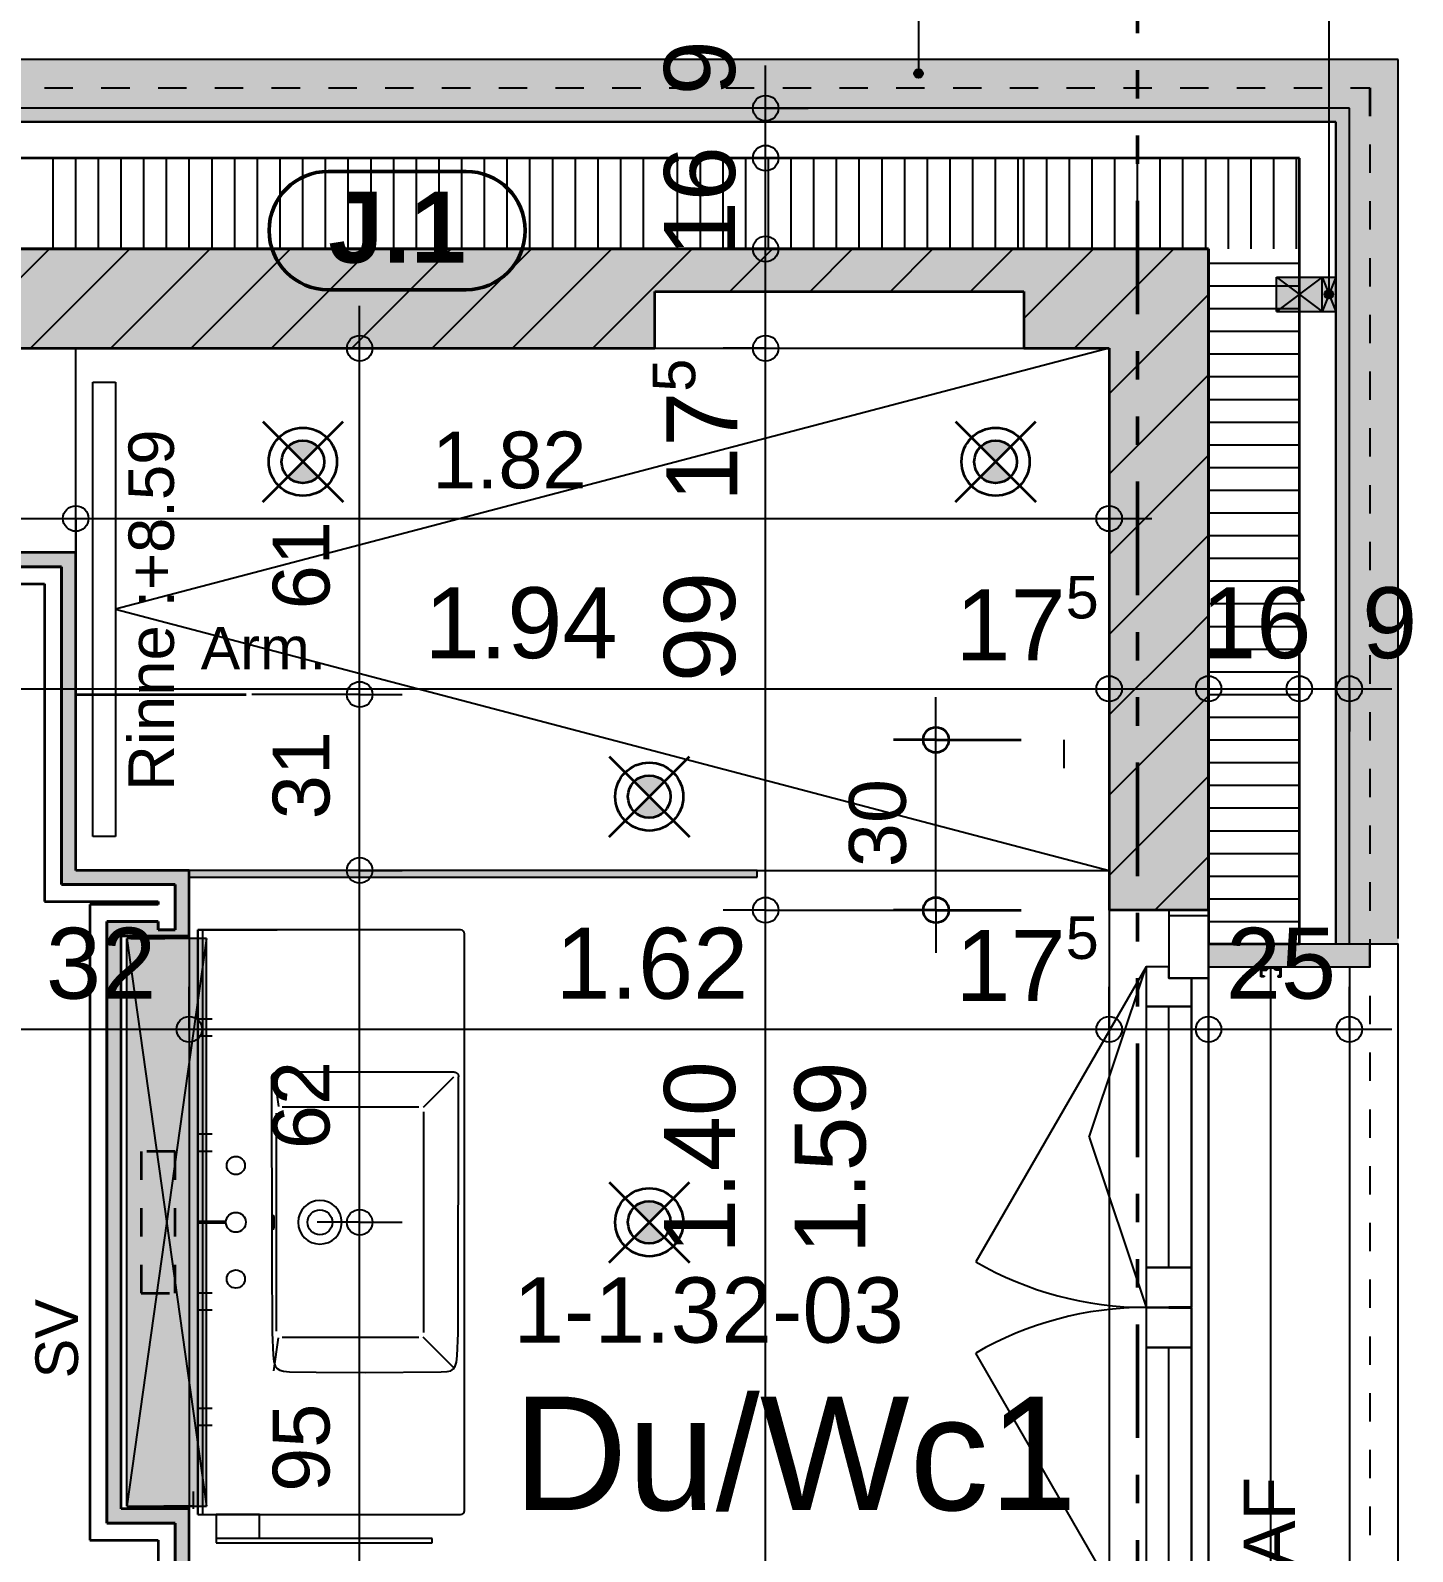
# Model space of a CAD drawing. Header units: centimetres. Extents: x 0.3 to 84.3, y 0.3 to 59.7.
# Drawn here: x 58.57 to 63.44, y 42.57 to 47.93 of the extents above; entities that cross this region are included whole.
import ezdxf

# ---------------------------------------------------------------- set-up
doc = ezdxf.new("R2010")
doc.units = ezdxf.units.CM
for name, pattern in [('AUSGEZOGEN', [0]), ('LINIE_17', [0.05, 0, -0.05]), ('LINIE_23', [0.79, 0.4, -0.13, 0, -0.13, 0, -0.13]), ('PHANTOM', [63.5, 31.75, -6.35, 6.35, -6.35, 6.35, -6.35]), ('PUNKT', [6.35, 0, -6.35]), ('RAND', [44.45, 12.7, -6.35, 12.7, -6.35, 0, -6.35]), ('VERDECKT', [9.525, 6.35, -3.175])]:
    doc.linetypes.add(name, pattern=pattern)
for name, color, linetype, lineweight in [('Allgemein', 7, 'AUSGEZOGEN', 35), ('Ausbau Handwerker', 7, 'AUSGEZOGEN', 35), ('Aussenwandverkleidung', 7, 'AUSGEZOGEN', 35), ('Bad', 7, 'AUSGEZOGEN', 25), ('Bauachsen fein', 7, 'PUNKT', 25), ('Bauachsen grob', 7, 'RAND', 25), ('Beton Ansicht', 7, 'AUSGEZOGEN', 25), ('Daemmung', 7, 'AUSGEZOGEN', 35), ('Fenster', 7, 'AUSGEZOGEN', 35), ('Fensterleibung Beton', 7, 'AUSGEZOGEN', 35), ('Fuellflaeche tragende Wände MW', 7, 'AUSGEZOGEN', 25), ('Gipserarbeiten', 7, 'AUSGEZOGEN', 35), ('Holz Fassadenverkleidung', 7, 'AUSGEZOGEN', 35), ('Holz Unterkonstruktion', 7, 'AUSGEZOGEN', 50), ('Konstruktion oben', 7, 'VERDECKT', 25), ('Leichtbauwaende', 7, 'AUSGEZOGEN', 35), ('Oeffnungsrichtung Fenster', 7, 'AUSGEZOGEN', 25), ('Raumbezeichnung', 7, 'AUSGEZOGEN', 35), ('Rolladen', 7, 'AUSGEZOGEN', 25), ('Spengler', 7, 'AUSGEZOGEN', 35), ('Text Werkplan Ausfuehrung', 7, 'AUSGEZOGEN', 50), ('Unterkonstruktion', 7, 'AUSGEZOGEN', 35), ('Vorhangbrett', 7, 'AUSGEZOGEN', 25), ('Wand Mauerwerk tragend', 7, 'AUSGEZOGEN', 35), ('Werkplan- Ausfuehrungsmasse', 7, 'AUSGEZOGEN', 25)]:
    doc.layers.add(name, color=color, linetype=linetype, lineweight=lineweight)
for name, color, linetype, lineweight, true_color in [('Elektro Apparate', 7, 'AUSGEZOGEN', 35, 0x656565), ('Fachplaner Sanitaer', 7, 'AUSGEZOGEN', 35, 0x656565), ('Sanitaer Apparate', 7, 'AUSGEZOGEN', 35, 0x656565), ('Sanitaer Text', 7, 'AUSGEZOGEN', 35, 0x656565), ('Sanitaer Vermassung', 7, 'AUSGEZOGEN', 35, 0x656565)]:
    doc.layers.add(name, color=color, linetype=linetype, lineweight=lineweight, true_color=true_color)
doc.styles.add('ARIAL', font='ARIAL.TTF')

msp = doc.modelspace()

# ---------------------------------------------------------------- hatches: boundary and pattern name
at = {"layer": 'Allgemein', "linetype": 'AUSGEZOGEN', "lineweight": 25}
for points in [[(58.49, 47.612), (60.87, 47.612), (60.87, 47.66), (58.49, 47.66)], [(60.87, 47.612), (62.07, 47.612), (62.07, 47.66), (60.87, 47.66)], [(62.07, 47.612), (63.216, 47.612), (63.216, 47.66), (62.07, 47.66)], [(63.04, 44.714), (62.72, 44.714), (62.72, 44.634), (63.04, 44.634), (63.12, 44.634), (63.168, 44.634), (63.216, 44.634), (63.288, 44.634), (63.288, 44.714), (63.216, 44.714), (63.168, 44.714), (63.12, 44.714)]]:
    msp.add_hatch(color=32, dxfattribs=at).paths.add_polyline_path(points)
h = msp.add_hatch(color=32, dxfattribs=at)
h.paths.add_polyline_path([(63.168, 27.434), (63.168, 15.666), (63.216, 15.666), (63.216, 27.434)])
h.paths.add_polyline_path([(63.168, 42.154), (63.168, 38.894), (63.216, 38.894), (63.216, 42.154)])
h.paths.add_polyline_path([(63.168, 36.334), (63.168, 29.994), (63.216, 29.994), (63.216, 36.334)])
h.paths.add_polyline_path([(63.168, 47.612), (63.168, 44.714), (63.216, 44.714), (63.216, 47.612)])
at = {"layer": 'Bad', "linetype": 'AUSGEZOGEN', "lineweight": 25, "true_color": 0xa8ffff}
msp.add_hatch(color=131, dxfattribs=at).paths.add_polyline_path([(61.13, 44.974), (59.13, 44.974), (59.13, 44.95), (61.13, 44.95)])
at = {"layer": 'Elektro Apparate', "linetype": 'AUSGEZOGEN', "lineweight": 35}
h = msp.add_hatch(color=40, dxfattribs=at)
h.paths.add_polyline_path([(59.583, 46.361), (59.53, 46.414), (59.477, 46.361), (59.4832, 46.3554), (59.5133, 46.3409), (59.5467, 46.3409), (59.5768, 46.3554)])
h.paths.add_polyline_path([(59.477, 46.467), (59.53, 46.414), (59.583, 46.467), (59.5768, 46.4726), (59.5467, 46.4871), (59.5133, 46.4871), (59.4832, 46.4726)])
h = msp.add_hatch(color=40, dxfattribs=at)
h.paths.add_polyline_path([(62.023, 46.361), (61.97, 46.414), (61.917, 46.361), (61.9232, 46.3554), (61.9533, 46.3409), (61.9867, 46.3409), (62.0168, 46.3554)])
h.paths.add_polyline_path([(61.917, 46.467), (61.97, 46.414), (62.023, 46.467), (62.0168, 46.4726), (61.9867, 46.4871), (61.9533, 46.4871), (61.9232, 46.4726)])
h = msp.add_hatch(color=40, dxfattribs=at)
h.paths.add_polyline_path([(60.803, 45.181), (60.75, 45.234), (60.697, 45.181), (60.7032, 45.1754), (60.7333, 45.1609), (60.7667, 45.1609), (60.7968, 45.1754)])
h.paths.add_polyline_path([(60.697, 45.287), (60.75, 45.234), (60.803, 45.287), (60.7968, 45.2926), (60.7667, 45.3071), (60.7333, 45.3071), (60.7032, 45.2926)])
h = msp.add_hatch(color=40, dxfattribs=at)
h.paths.add_polyline_path([(60.803, 43.681), (60.75, 43.734), (60.697, 43.681), (60.7032, 43.6754), (60.7333, 43.6609), (60.7667, 43.6609), (60.7968, 43.6754)])
h.paths.add_polyline_path([(60.697, 43.787), (60.75, 43.734), (60.803, 43.787), (60.7968, 43.7926), (60.7667, 43.8071), (60.7333, 43.8071), (60.7032, 43.7926)])
at = {"layer": 'Fuellflaeche tragende Wände MW', "linetype": 'AUSGEZOGEN', "lineweight": 25}
for points in [[(62.37, 47.164), (58.49, 47.164), (58.49, 46.814), (60.77, 46.814), (60.77, 47.014), (62.07, 47.014), (62.07, 46.814), (62.37, 46.814)], [(62.37, 44.834), (62.72, 44.834), (62.72, 47.164), (62.37, 47.164)]]:
    msp.add_hatch(color=254, dxfattribs=at).paths.add_polyline_path(points)
at = {"layer": 'Holz Unterkonstruktion', "linetype": 'AUSGEZOGEN', "lineweight": 25}
for points in [[(62.96, 47.064), (62.96, 46.944), (63.12, 46.944), (63.12, 47.064)], [(63.12, 47.064), (63.12, 46.944), (63.168, 46.944), (63.168, 47.064)]]:
    msp.add_hatch(color=32, dxfattribs=at).paths.add_polyline_path(points)
at = {"layer": 'Leichtbauwaende', "linetype": 'AUSGEZOGEN', "lineweight": 25, "true_color": 0xababab}
for points in [[(58.49, 46.044), (58.73, 46.044), (58.73, 46.094), (58.49, 46.094)], [(58.68, 46.044), (58.68, 44.924), (58.73, 44.924), (58.73, 46.044)], [(58.73, 44.924), (59.13, 44.924), (59.13, 44.974), (58.73, 44.974)], [(59.08, 44.924), (59.08, 44.794), (59.13, 44.794), (59.13, 44.924)], [(59.02, 44.794), (58.84, 44.794), (58.84, 44.744), (59.08, 44.744), (59.08, 44.764), (59.02, 44.764)], [(58.84, 44.744), (58.84, 42.724), (58.89, 42.724), (58.89, 44.744)], [(58.84, 42.674), (59.13, 42.674), (59.13, 42.724), (58.84, 42.724)]]:
    msp.add_hatch(color=253, dxfattribs=at).paths.add_polyline_path(points)
h = msp.add_hatch(color=253, dxfattribs=at)
h.paths.add_polyline_path([(59.08, 42.674), (59.08, 40.934), (59.13, 40.934), (59.13, 42.674)])
h.paths.add_polyline_path([(59.08, 44.794), (59.08, 44.744), (59.13, 44.744), (59.13, 44.794)])
at = {"layer": 'Sanitaer Apparate', "linetype": 'AUSGEZOGEN', "lineweight": 25, "true_color": 0xffffe0}
msp.add_hatch(color=7, dxfattribs=at).paths.add_polyline_path([(59.19, 44.734), (58.91, 44.734), (58.91, 42.734), (59.19, 42.734)])
at = {"layer": 'Spengler', "linetype": 'AUSGEZOGEN', "lineweight": 25, "true_color": 0xfafafa}
for points in [[(63.216, 47.66), (63.216, 47.832), (57.01, 47.832), (57.01, 47.66)], [(63.216, 44.714), (63.388, 44.714), (63.388, 47.832), (63.216, 47.832)]]:
    msp.add_hatch(color=7, dxfattribs=at).paths.add_polyline_path(points)
at = {"layer": 'Text Werkplan Ausfuehrung', "linetype": 'AUSGEZOGEN', "lineweight": 25}
for points in [[(61.7112, 47.7895), (61.6854, 47.7895), (61.6833, 47.782)], [(61.7112, 47.7895), (61.6833, 47.782), (61.7133, 47.782)], [(61.7133, 47.782), (61.6833, 47.782), (61.6854, 47.7745)], [(61.7058, 47.7949), (61.6908, 47.7949), (61.6854, 47.7895)], [(61.7058, 47.7949), (61.6854, 47.7895), (61.7112, 47.7895)], [(61.7133, 47.782), (61.6854, 47.7745), (61.7112, 47.7745)], [(61.7112, 47.7745), (61.6854, 47.7745), (61.6908, 47.7691)], [(61.6908, 47.7949), (61.7058, 47.7949), (61.6983, 47.797)], [(61.7112, 47.7745), (61.6908, 47.7691), (61.7058, 47.7691)], [(61.7058, 47.7691), (61.6908, 47.7691), (61.6983, 47.767)], [(63.1569, 47.0115), (63.1311, 47.0115), (63.129, 47.004)], [(63.1569, 47.0115), (63.129, 47.004), (63.159, 47.004)], [(63.1515, 47.0169), (63.1365, 47.0169), (63.1311, 47.0115)], [(63.1515, 47.0169), (63.1311, 47.0115), (63.1569, 47.0115)], [(63.1365, 47.0169), (63.1515, 47.0169), (63.144, 47.019)], [(63.159, 47.004), (63.129, 47.004), (63.1311, 46.9965)], [(63.159, 47.004), (63.1311, 46.9965), (63.1569, 46.9965)], [(63.1569, 46.9965), (63.1311, 46.9965), (63.1365, 46.9911)], [(63.1569, 46.9965), (63.1365, 46.9911), (63.1515, 46.9911)], [(63.1515, 46.9911), (63.1365, 46.9911), (63.144, 46.989)]]:
    msp.add_hatch(color=7, dxfattribs=at).paths.add_polyline_path(points)

# ---------------------------------------------------------------- linework, layer by layer
at = {"layer": 'Allgemein', "color": 7, "linetype": 'AUSGEZOGEN', "lineweight": 25}
for p, q in [((60.87, 47.66), (58.49, 47.66)), ((62.07, 47.66), (60.87, 47.66)), ((63.216, 47.66), (62.07, 47.66)), ((63.216, 47.612), (63.216, 47.66)), ((58.49, 47.612), (60.87, 47.612)), ((60.87, 47.612), (62.07, 47.612)), ((62.07, 47.612), (63.168, 47.612)), ((63.168, 47.612), (63.168, 47.564)), ((63.216, 44.714), (63.216, 47.612)), ((63.168, 47.564), (63.168, 44.714)), ((63.04, 44.714), (62.72, 44.714)), ((62.72, 44.714), (62.72, 44.634)), ((63.12, 44.714), (63.04, 44.714)), ((63.168, 44.714), (63.12, 44.714)), ((63.288, 44.714), (63.216, 44.714)), ((63.288, 44.634), (63.288, 44.714)), ((62.72, 44.634), (63.04, 44.634)), ((63.04, 44.634), (63.12, 44.634)), ((63.12, 44.634), (63.168, 44.634)), ((63.168, 44.634), (63.216, 44.634)), ((63.216, 44.634), (63.288, 44.634))]:
    msp.add_line(p, q, dxfattribs=at)
at = {"layer": 'Ausbau Handwerker', "color": 11, "linetype": 'LINIE_17', "lineweight": 25, "true_color": 0xff8c8c}
msp.add_line((59.144, 42.7849), (59.144, 42.724), dxfattribs=at)
at = {"layer": 'Aussenwandverkleidung', "color": 7, "linetype": 'VERDECKT', "lineweight": 25}
msp.add_line((63.216, 44.634), (63.216, 42.234), dxfattribs=at)
at = {"layer": 'Bad', "color": 7, "linetype": 'AUSGEZOGEN', "lineweight": 25}
for p, q in [((62.37, 46.814), (58.87, 45.894)), ((58.79, 46.694), (58.87, 46.694)), ((58.79, 45.094), (58.79, 46.694)), ((58.87, 46.694), (58.87, 45.094)), ((58.87, 45.894), (62.37, 44.974)), ((58.87, 45.094), (58.79, 45.094)), ((61.13, 44.974), (59.13, 44.974)), ((59.13, 44.974), (59.13, 44.95)), ((61.13, 44.95), (61.13, 44.974)), ((61.13, 44.974), (62.37, 44.974)), ((59.13, 44.95), (61.13, 44.95))]:
    msp.add_line(p, q, dxfattribs=at)
at = {"layer": 'Bauachsen fein', "color": 240, "linetype": 'PUNKT', "lineweight": 50}
msp.add_line((59.16, 43.734), (59.93, 43.734), dxfattribs=at)
at = {"layer": 'Bauachsen grob', "color": 32, "linetype": 'LINIE_23', "lineweight": 50, "true_color": 0xc36e14}
msp.add_line((62.47, 1.394), (62.47, 57.974), dxfattribs=at)
at = {"layer": 'Beton Ansicht', "color": 7, "linetype": 'AUSGEZOGEN', "lineweight": 25}
msp.add_line((60.77, 46.814), (62.07, 46.814), dxfattribs=at)
at = {"layer": 'Daemmung', "color": 7, "linetype": 'AUSGEZOGEN', "lineweight": 35}
for p, q in [((60.81, 47.484), (58.49, 47.484)), ((62.07, 47.484), (60.81, 47.484)), ((63.04, 47.484), (62.07, 47.484)), ((63.04, 47.164), (63.04, 47.484)), ((58.49, 47.164), (60.77, 47.164)), ((60.77, 47.164), (62.07, 47.164)), ((62.07, 47.164), (62.37, 47.164)), ((62.37, 47.164), (62.72, 47.164)), ((62.72, 47.164), (62.72, 44.834)), ((63.04, 44.714), (63.04, 47.164)), ((62.72, 44.834), (62.72, 44.714)), ((63.04, 44.714), (62.72, 44.714))]:
    msp.add_line(p, q, dxfattribs=at)
at = {"layer": 'Daemmung', "color": 7, "linetype": 'AUSGEZOGEN', "lineweight": 25}
for p, q in [((60.77, 47.164), (60.77, 47.164)), ((62.72, 47.114), (63.04, 47.114)), ((62.72, 47.034), (63.04, 47.034)), ((62.72, 46.954), (63.04, 46.954)), ((62.72, 46.954), (63.04, 46.954)), ((62.72, 46.874), (63.04, 46.874)), ((62.72, 46.794), (63.04, 46.794)), ((62.72, 46.714), (63.04, 46.714)), ((62.72, 46.634), (63.04, 46.634)), ((62.72, 46.634), (63.04, 46.634)), ((62.72, 46.554), (63.04, 46.554)), ((62.72, 46.474), (63.04, 46.474)), ((62.72, 46.394), (63.04, 46.394)), ((62.72, 46.314), (63.04, 46.314)), ((62.72, 46.314), (63.04, 46.314)), ((62.72, 46.234), (63.04, 46.234)), ((62.72, 46.154), (63.04, 46.154)), ((62.72, 46.074), (63.04, 46.074)), ((62.72, 45.994), (63.04, 45.994)), ((62.72, 45.994), (63.04, 45.994)), ((62.72, 45.914), (63.04, 45.914)), ((62.72, 45.834), (63.04, 45.834)), ((62.72, 45.754), (63.04, 45.754)), ((62.72, 45.674), (63.04, 45.674)), ((62.72, 45.674), (63.04, 45.674)), ((62.72, 45.594), (63.04, 45.594)), ((62.72, 45.514), (63.04, 45.514)), ((62.72, 45.434), (63.04, 45.434)), ((62.72, 45.354), (63.04, 45.354)), ((62.72, 45.354), (63.04, 45.354)), ((62.72, 45.274), (63.04, 45.274)), ((62.72, 45.194), (63.04, 45.194)), ((62.72, 45.114), (63.04, 45.114)), ((62.72, 45.034), (63.04, 45.034)), ((62.72, 45.034), (63.04, 45.034)), ((62.72, 44.954), (63.04, 44.954)), ((62.72, 44.874), (63.04, 44.874)), ((62.72, 44.794), (63.04, 44.794)), ((62.72, 44.714), (63.04, 44.714))]:
    msp.add_line(p, q, dxfattribs=at)
for points in [[(58.65, 47.164), (58.65, 47.484), (58.65, 47.484)], [(58.73, 47.164), (58.73, 47.484), (58.73, 47.484)], [(58.81, 47.164), (58.81, 47.484), (58.81, 47.484)], [(58.81, 47.164), (58.81, 47.484), (58.81, 47.484)], [(58.89, 47.164), (58.89, 47.484), (58.89, 47.484)], [(58.97, 47.164), (58.97, 47.484), (58.97, 47.484)], [(59.05, 47.164), (59.05, 47.484), (59.05, 47.484)], [(59.13, 47.164), (59.13, 47.484), (59.13, 47.484)], [(59.13, 47.164), (59.13, 47.484), (59.13, 47.484)], [(59.21, 47.164), (59.21, 47.484), (59.21, 47.484)], [(59.29, 47.164), (59.29, 47.484), (59.29, 47.484)], [(59.37, 47.164), (59.37, 47.484), (59.37, 47.484)], [(59.45, 47.164), (59.45, 47.484), (59.45, 47.484)], [(59.45, 47.164), (59.45, 47.484), (59.45, 47.484)], [(59.53, 47.164), (59.53, 47.484), (59.53, 47.484)], [(59.61, 47.164), (59.61, 47.484), (59.61, 47.484)], [(59.69, 47.164), (59.69, 47.484), (59.69, 47.484)], [(59.77, 47.164), (59.77, 47.484), (59.77, 47.484)], [(59.77, 47.164), (59.77, 47.484), (59.77, 47.484)], [(59.85, 47.164), (59.85, 47.484), (59.85, 47.484)], [(59.93, 47.164), (59.93, 47.484), (59.93, 47.484)], [(60.01, 47.164), (60.01, 47.484), (60.01, 47.484)], [(60.09, 47.164), (60.09, 47.484), (60.09, 47.484)], [(60.09, 47.164), (60.09, 47.484), (60.09, 47.484)], [(60.17, 47.164), (60.17, 47.484), (60.17, 47.484)], [(60.25, 47.164), (60.25, 47.484), (60.25, 47.484)], [(60.33, 47.164), (60.33, 47.484), (60.33, 47.484)], [(60.41, 47.164), (60.41, 47.484), (60.41, 47.484)], [(60.41, 47.164), (60.41, 47.484), (60.41, 47.484)], [(60.49, 47.164), (60.49, 47.484), (60.49, 47.484)], [(60.57, 47.164), (60.57, 47.484), (60.57, 47.484)], [(60.65, 47.164), (60.65, 47.484), (60.65, 47.484)], [(60.73, 47.164), (60.73, 47.484), (60.73, 47.484)], [(60.73, 47.164), (60.73, 47.484), (60.73, 47.484)], [(60.85, 47.164), (60.85, 47.484), (60.85, 47.484)], [(60.93, 47.164), (60.93, 47.484), (60.93, 47.484)], [(61.01, 47.164), (61.01, 47.484), (61.01, 47.484)], [(61.09, 47.164), (61.09, 47.484), (61.09, 47.484)], [(61.09, 47.164), (61.09, 47.484), (61.09, 47.484)], [(61.17, 47.164), (61.17, 47.484), (61.17, 47.484)], [(61.25, 47.164), (61.25, 47.484), (61.25, 47.484)], [(61.33, 47.164), (61.33, 47.484), (61.33, 47.484)], [(61.41, 47.164), (61.41, 47.484), (61.41, 47.484)], [(61.41, 47.164), (61.41, 47.484), (61.41, 47.484)], [(61.49, 47.164), (61.49, 47.484), (61.49, 47.484)], [(61.57, 47.164), (61.57, 47.484), (61.57, 47.484)], [(61.65, 47.164), (61.65, 47.484), (61.65, 47.484)], [(61.73, 47.164), (61.73, 47.484), (61.73, 47.484)], [(61.73, 47.164), (61.73, 47.484), (61.73, 47.484)], [(61.81, 47.164), (61.81, 47.484), (61.81, 47.484)], [(61.89, 47.164), (61.89, 47.484), (61.89, 47.484)], [(61.97, 47.164), (61.97, 47.484), (61.97, 47.484)], [(62.05, 47.164), (62.05, 47.484), (62.05, 47.484)], [(62.05, 47.164), (62.05, 47.484), (62.05, 47.484)], [(62.07, 47.164), (62.07, 47.164), (62.07, 47.484), (62.07, 47.484), (62.07, 47.484)], [(62.15, 47.164), (62.15, 47.484), (62.15, 47.484)], [(62.23, 47.164), (62.23, 47.484), (62.23, 47.484)], [(62.31, 47.164), (62.31, 47.484), (62.31, 47.484)], [(62.39, 47.164), (62.39, 47.484), (62.39, 47.484)], [(62.39, 47.164), (62.39, 47.484), (62.39, 47.484)], [(62.47, 47.164), (62.47, 47.484), (62.47, 47.484)], [(62.55, 47.164), (62.55, 47.484), (62.55, 47.484)], [(62.63, 47.164), (62.63, 47.484), (62.63, 47.484)], [(62.71, 47.164), (62.71, 47.484), (62.71, 47.484)], [(62.71, 47.164), (62.71, 47.484), (62.71, 47.484)], [(62.79, 47.164), (62.79, 47.484), (62.79, 47.484)], [(62.87, 47.164), (62.87, 47.484), (62.87, 47.484)], [(62.95, 47.164), (62.95, 47.484), (62.95, 47.484)], [(63.03, 47.164), (63.03, 47.484), (63.03, 47.484)], [(63.03, 47.164), (63.03, 47.484), (63.03, 47.484)]]:
    msp.add_lwpolyline(points, dxfattribs=at)
at = {"layer": 'Elektro Apparate', "color": 40, "linetype": 'AUSGEZOGEN', "lineweight": 35}
for p, q in [((59.3886, 46.5554), (59.6714, 46.2726)), ((59.3886, 46.2726), (59.6714, 46.5554)), ((61.8286, 46.5554), (62.1114, 46.2726)), ((61.8286, 46.2726), (62.1114, 46.5554)), ((60.6086, 45.3754), (60.8914, 45.0926)), ((60.6086, 45.0926), (60.8914, 45.3754)), ((60.6086, 43.8754), (60.8914, 43.5926)), ((60.6086, 43.5926), (60.8914, 43.8754))]:
    msp.add_line(p, q, dxfattribs=at)
for centre, radius in [((59.53, 46.414), 0.12), ((61.97, 46.414), 0.12), ((59.53, 46.414), 0.075), ((61.97, 46.414), 0.075), ((60.75, 45.234), 0.12), ((60.75, 45.234), 0.075), ((60.75, 43.734), 0.12), ((60.75, 43.734), 0.075)]:
    msp.add_circle(centre, radius, dxfattribs=at)
at = {"layer": 'Fachplaner Sanitaer', "color": 55, "linetype": 'LINIE_17', "lineweight": 35, "true_color": 0x91b44b}
for p, q in [((59.08, 43.984), (58.96, 43.984)), ((58.96, 43.984), (58.96, 43.484)), ((59.08, 43.484), (59.08, 43.984)), ((58.96, 43.484), (59.08, 43.484))]:
    msp.add_line(p, q, dxfattribs=at)
at = {"layer": 'Fenster', "color": 7, "linetype": 'AUSGEZOGEN', "lineweight": 25}
for p, q in [((62.58, 43.575), (62.58, 44.494)), ((62.58, 42.374), (62.58, 43.293))]:
    msp.add_line(p, q, dxfattribs=at)
for points in [[(62.72, 44.594), (62.72, 44.814), (62.58, 44.814), (62.58, 44.594), (62.72, 44.594)], [(62.72, 42.154), (63.388, 42.154), (63.388, 44.714), (62.72, 44.714), (62.72, 42.154)], [(62.66, 44.494), (62.66, 44.594), (62.58, 44.594), (62.58, 44.634), (62.5, 44.634), (62.5, 44.494), (62.66, 44.494)], [(62.66, 44.594), (62.66, 43.435), (62.58, 43.435), (62.58, 43.433), (62.66, 43.433), (62.66, 42.274), (62.72, 42.274), (62.72, 44.594), (62.66, 44.594)], [(62.66, 43.575), (62.66, 44.494), (62.5, 44.494), (62.5, 43.575), (62.66, 43.575)], [(62.58, 43.435), (62.66, 43.435), (62.66, 43.575), (62.5, 43.575), (62.5, 43.435), (62.58, 43.435)], [(62.66, 43.293), (62.66, 43.433), (62.58, 43.433), (62.5, 43.433), (62.5, 43.293), (62.66, 43.293)], [(62.66, 42.374), (62.66, 43.293), (62.5, 43.293), (62.5, 42.374), (62.66, 42.374)]]:
    msp.add_lwpolyline(points, dxfattribs=at)
at = {"layer": 'Fensterleibung Beton', "color": 7, "linetype": 'AUSGEZOGEN', "lineweight": 25}
msp.add_line((62.37, 44.834), (62.37, 42.034), dxfattribs=at)
at = {"layer": 'Gipserarbeiten', "color": 7, "linetype": 'AUSGEZOGEN', "lineweight": 25}
for p, q in [((58.924, 44.734), (59.044, 44.734)), ((59.14, 42.734), (59.04, 42.734))]:
    msp.add_line(p, q, dxfattribs=at)
at = {"layer": 'Holz Fassadenverkleidung', "color": 7, "linetype": 'LINIE_17', "lineweight": 25}
for p, q in [((31.22, 47.732), (63.288, 47.732)), ((63.288, 47.732), (63.288, 10.796))]:
    msp.add_line(p, q, dxfattribs=at)
at = {"layer": 'Holz Unterkonstruktion', "color": 7, "linetype": 'AUSGEZOGEN', "lineweight": 25}
for p, q in [((62.96, 46.944), (62.96, 47.064)), ((62.96, 47.064), (63.12, 47.064)), ((63.12, 47.064), (62.96, 46.944)), ((62.96, 47.064), (63.12, 46.944)), ((63.12, 46.944), (63.12, 47.064)), ((63.12, 46.944), (63.12, 47.064)), ((63.12, 47.064), (63.168, 47.064)), ((63.168, 47.064), (63.12, 46.944)), ((63.12, 47.064), (63.168, 46.944)), ((63.168, 46.944), (63.168, 47.064)), ((62.96, 46.944), (63.12, 46.944)), ((63.12, 46.944), (63.168, 46.944))]:
    msp.add_line(p, q, dxfattribs=at)
at = {"layer": 'Konstruktion oben', "color": 7, "linetype": 'PUNKT', "lineweight": 35}
for p, q in [((31.22, 47.732), (63.288, 47.732)), ((63.288, 47.732), (63.288, 10.796))]:
    msp.add_line(p, q, dxfattribs=at)
at = {"layer": 'Leichtbauwaende', "color": 7, "linetype": 'AUSGEZOGEN', "lineweight": 25}
msp.add_line((58.73, 46.094), (58.73, 46.814), dxfattribs=at)
at = {"layer": 'Leichtbauwaende', "color": 7, "linetype": 'AUSGEZOGEN', "lineweight": 35}
for p, q in [((58.73, 46.094), (58.49, 46.094)), ((58.73, 46.044), (58.73, 46.094)), ((58.49, 46.044), (58.68, 46.044)), ((58.68, 46.044), (58.49, 46.044)), ((58.68, 45.984), (58.68, 46.044)), ((58.68, 46.044), (58.68, 45.984)), ((58.73, 44.974), (58.73, 46.044)), ((58.49, 45.984), (58.62, 45.984)), ((58.62, 45.984), (58.62, 44.864)), ((58.68, 45.984), (58.68, 44.924)), ((58.68, 44.924), (58.68, 45.984)), ((59.13, 44.974), (58.73, 44.974)), ((59.13, 44.924), (59.13, 44.974)), ((58.68, 44.924), (58.73, 44.924)), ((58.73, 44.924), (58.68, 44.924)), ((59.08, 44.924), (58.73, 44.924)), ((58.73, 44.924), (59.08, 44.924)), ((59.08, 44.924), (59.08, 44.864)), ((59.08, 44.864), (59.08, 44.924)), ((59.13, 44.794), (59.13, 44.924)), ((58.62, 44.864), (58.68, 44.864)), ((58.68, 44.864), (59.02, 44.864)), ((59.02, 44.854), (58.78, 44.854)), ((58.78, 44.854), (58.78, 44.794)), ((59.02, 44.864), (59.02, 44.854)), ((59.08, 44.864), (59.08, 44.854)), ((59.08, 44.854), (59.08, 44.864)), ((59.08, 44.794), (59.08, 44.854)), ((59.08, 44.854), (59.08, 44.794)), ((58.78, 44.794), (58.78, 42.614)), ((59.02, 44.794), (58.84, 44.794)), ((58.84, 44.794), (58.84, 44.744)), ((58.84, 44.794), (59.02, 44.794)), ((58.84, 44.744), (58.84, 44.794)), ((59.02, 44.764), (59.02, 44.794)), ((59.02, 44.794), (59.02, 44.764)), ((59.08, 44.764), (59.02, 44.764)), ((59.02, 44.764), (59.08, 44.764)), ((59.08, 44.794), (59.08, 44.764)), ((59.08, 44.764), (59.08, 44.794)), ((59.13, 44.744), (59.13, 44.794)), ((58.84, 44.744), (58.84, 42.724)), ((58.84, 42.724), (58.84, 44.744)), ((58.89, 44.744), (59.08, 44.744)), ((58.89, 42.724), (58.89, 44.744)), ((59.08, 44.744), (59.13, 44.744)), ((58.84, 42.674), (58.84, 42.724)), ((58.84, 42.724), (58.84, 42.674)), ((59.13, 42.724), (58.89, 42.724)), ((59.13, 42.674), (59.13, 42.724)), ((59.08, 42.674), (58.84, 42.674)), ((58.84, 42.674), (59.08, 42.674)), ((59.08, 42.674), (59.08, 42.614)), ((59.08, 42.614), (59.08, 42.674)), ((59.13, 40.934), (59.13, 42.674)), ((58.78, 42.614), (58.84, 42.614)), ((58.84, 42.614), (59.02, 42.614)), ((59.02, 42.614), (59.02, 40.934)), ((59.08, 42.614), (59.08, 40.934)), ((59.08, 40.934), (59.08, 42.614))]:
    msp.add_line(p, q, dxfattribs=at)
at = {"layer": 'Leichtbauwaende', "color": 7, "linetype": 'VERDECKT', "lineweight": 25}
msp.add_line((59.13, 44.744), (59.13, 42.724), dxfattribs=at)
at = {"layer": 'Oeffnungsrichtung Fenster', "color": 7, "linetype": 'AUSGEZOGEN', "lineweight": 25}
for p, q in [((62.5, 44.634), (61.9, 43.5948)), ((62.3, 44.0345), (62.5, 44.634)), ((62.3, 44.0345), (62.5, 43.435)), ((62.5, 42.234), (61.9, 43.2732))]:
    msp.add_line(p, q, dxfattribs=at)
for centre, start, end in [((62.5, 44.634), 240, 270), ((62.5, 42.234), 90, 120)]:
    msp.add_arc(centre, 1.2, start, end, dxfattribs=at)
at = {"layer": 'Rolladen', "color": 7, "linetype": 'AUSGEZOGEN', "lineweight": 25}
for p, q in [((62.904, 44.633), (62.908, 44.633)), ((62.904, 44.599), (62.904, 44.633)), ((62.916, 44.599), (62.904, 44.599)), ((62.908, 44.627), (62.908, 44.633)), ((62.908, 44.627), (62.922, 44.627)), ((62.908, 44.603), (62.908, 44.623)), ((62.908, 44.623), (62.9237, 44.623)), ((62.908, 44.603), (62.916, 44.603)), ((62.916, 44.603), (62.916, 44.599)), ((62.922, 44.627), (62.929, 44.634)), ((62.9237, 44.623), (62.9307, 44.63)), ((62.929, 44.634), (62.951, 44.634)), ((62.9493, 44.63), (62.9307, 44.63)), ((62.934, 44.634), (62.935, 44.634)), ((62.935, 44.634), (62.945, 44.634)), ((62.9563, 44.623), (62.9493, 44.63)), ((62.958, 44.627), (62.951, 44.634)), ((62.972, 44.623), (62.9563, 44.623)), ((62.972, 44.627), (62.958, 44.627)), ((62.964, 44.603), (62.964, 44.599)), ((62.972, 44.603), (62.964, 44.603)), ((62.964, 44.599), (62.976, 44.599)), ((62.972, 44.633), (62.976, 44.633)), ((62.972, 44.627), (62.972, 44.633)), ((62.972, 44.603), (62.972, 44.623)), ((62.976, 44.599), (62.976, 44.633))]:
    msp.add_line(p, q, dxfattribs=at)
at = {"layer": 'Rolladen', "color": 7, "linetype": 'PHANTOM', "lineweight": 25}
msp.add_line((62.94, 42.234), (62.94, 44.634), dxfattribs=at)
at = {"layer": 'Sanitaer Apparate', "color": 240, "linetype": 'VERDECKT', "lineweight": 35}
msp.add_line((58.73, 45.594), (59.33, 45.594), dxfattribs=at)
at = {"layer": 'Sanitaer Apparate', "color": 7, "linetype": 'PHANTOM', "lineweight": 25}
for p, q in [((59.44, 44.764), (59.16, 44.764)), ((59.16, 44.764), (59.44, 44.764)), ((59.16, 44.764), (59.16, 42.704)), ((59.16, 42.704), (59.16, 44.764)), ((59.16, 42.704), (59.44, 42.704)), ((59.16, 42.704), (59.44, 42.704))]:
    msp.add_line(p, q, dxfattribs=at)
at = {"layer": 'Sanitaer Apparate', "color": 7, "linetype": 'AUSGEZOGEN', "lineweight": 25}
for p, q in [((60.0852, 44.764), (59.166, 44.764)), ((59.176, 44.764), (59.176, 42.704)), ((59.28, 44.764), (59.44, 44.764)), ((59.19, 44.734), (58.91, 44.734)), ((58.91, 44.734), (59.19, 42.734)), ((59.19, 44.734), (58.91, 42.734)), ((58.91, 42.734), (58.91, 44.734)), ((59.16, 44.758), (59.16, 42.71)), ((59.19, 42.734), (59.19, 44.734)), ((60.0992, 42.718), (60.0992, 44.75)), ((59.21, 44.4497), (59.16, 44.4497)), ((59.21, 44.3897), (59.16, 44.3897)), ((59.4277, 44.2579), (59.4442, 44.1424)), ((59.4391, 44.2637), (60.0613, 44.2637)), ((59.9546, 44.1397), (60.062, 44.247)), ((59.21, 44.044), (59.16, 44.044)), ((59.21, 43.984), (59.16, 43.984)), ((59.21, 43.484), (59.16, 43.484)), ((59.21, 43.424), (59.16, 43.424)), ((59.4277, 43.2101), (59.4443, 43.3263)), ((60.062, 43.221), (59.9543, 43.3287)), ((59.21, 43.0783), (59.16, 43.0783)), ((59.21, 43.0183), (59.16, 43.0183)), ((58.91, 42.734), (59.19, 42.734)), ((59.166, 42.704), (60.0852, 42.704)), ((59.225, 42.704), (59.225, 42.604)), ((59.377, 42.704), (59.225, 42.704)), ((59.28, 42.704), (59.44, 42.704)), ((59.377, 42.62), (59.377, 42.704)), ((59.985, 42.62), (59.225, 42.62)), ((59.985, 42.604), (59.985, 42.62)), ((59.225, 42.604), (59.985, 42.604))]:
    msp.add_line(p, q, dxfattribs=at)
for points in [[(59.42, 44.2413), (59.42, 44.2424), (59.4201, 44.2435), (59.4202, 44.2446), (59.4203, 44.2457), (59.4205, 44.2469), (59.4208, 44.248), (59.4211, 44.2491), (59.4215, 44.2502), (59.4219, 44.2513), (59.4224, 44.2524), (59.4229, 44.2534), (59.4235, 44.2544), (59.4241, 44.2554), (59.4248, 44.2563), (59.4255, 44.2572), (59.4263, 44.258), (59.4271, 44.2588), (59.4279, 44.2596), (59.4288, 44.2602), (59.4297, 44.2609), (59.4306, 44.2614), (59.4315, 44.2619), (59.4325, 44.2623), (59.4334, 44.2627), (59.4344, 44.263), (59.4353, 44.2633), (59.4363, 44.2635), (59.4373, 44.2636), (59.4382, 44.2637), (59.4391, 44.2637)], [(59.42, 44.2413), (59.4203, 43.6114), (59.422, 43.3457), (59.425, 43.2658), (59.4279, 43.2439), (59.4325, 43.2287), (59.439, 43.2187), (59.4484, 43.2124), (59.4616, 43.209), (59.4832, 43.2074), (59.5764, 43.2055), (59.7502, 43.205), (60.0168, 43.2067), (60.0384, 43.208), (60.0513, 43.2111), (60.0604, 43.2171), (60.0668, 43.2268), (60.0711, 43.2416), (60.074, 43.2633), (60.0766, 43.3433), (60.0783, 44.2466)], [(60.0613, 44.2637), (60.0622, 44.2637), (60.0631, 44.2636), (60.064, 44.2635), (60.0649, 44.2634), (60.0658, 44.2632), (60.0666, 44.263), (60.0675, 44.2627), (60.0684, 44.2624), (60.0692, 44.262), (60.07, 44.2616), (60.0708, 44.2612), (60.0715, 44.2607), (60.0722, 44.2601), (60.0729, 44.2596), (60.0736, 44.259), (60.0742, 44.2583), (60.0748, 44.2576), (60.0753, 44.2569), (60.0758, 44.2562), (60.0762, 44.2554), (60.0766, 44.2546), (60.077, 44.2537), (60.0773, 44.2529), (60.0776, 44.252), (60.0778, 44.2512), (60.078, 44.2503), (60.0781, 44.2494), (60.0782, 44.2485), (60.0783, 44.2476), (60.0783, 44.2466)], [(59.4376, 43.3506), (59.4376, 43.734), (59.4376, 44.1181)], [(59.4567, 44.1405), (59.5346, 44.1405), (59.6125, 44.1405), (59.6904, 44.1405), (59.7683, 44.1405), (59.8462, 44.1405), (59.938, 44.1405)], [(59.9551, 44.1234), (59.9551, 44.014), (59.9551, 43.9045), (59.9551, 43.734), (59.9551, 43.6144), (59.9551, 43.4948), (59.9551, 43.3453)], [(59.4261, 43.71), (59.4259, 43.7101), (59.4258, 43.7102), (59.4256, 43.7106), (59.4255, 43.7111), (59.4253, 43.7118), (59.4251, 43.7128), (59.4249, 43.7141), (59.4247, 43.7156), (59.4246, 43.7174), (59.4244, 43.7196), (59.4243, 43.722), (59.4242, 43.7248), (59.4241, 43.7277), (59.424, 43.7308), (59.424, 43.734), (59.424, 43.7372), (59.4241, 43.7403), (59.4242, 43.7432), (59.4243, 43.7459), (59.4244, 43.7484), (59.4246, 43.7506), (59.4247, 43.7524), (59.4249, 43.7539), (59.4251, 43.7552), (59.4253, 43.7562), (59.4255, 43.7569), (59.4256, 43.7574), (59.4258, 43.7578), (59.4259, 43.7579), (59.4261, 43.758), (59.4262, 43.7579), (59.4264, 43.7578), (59.4266, 43.7574), (59.4267, 43.7569), (59.4269, 43.7562), (59.4271, 43.7552), (59.4273, 43.7539), (59.4274, 43.7524), (59.4276, 43.7506), (59.4278, 43.7484), (59.4279, 43.7459), (59.428, 43.7432), (59.4281, 43.7403), (59.4282, 43.7372), (59.4282, 43.734), (59.4282, 43.7308), (59.4281, 43.7277), (59.428, 43.7248), (59.4279, 43.722), (59.4278, 43.7196), (59.4276, 43.7174), (59.4274, 43.7156), (59.4273, 43.7141), (59.4271, 43.7128), (59.4269, 43.7118), (59.4267, 43.7111), (59.4266, 43.7106), (59.4264, 43.7102), (59.4262, 43.7101), (59.4261, 43.71)], [(59.938, 43.3282), (59.8323, 43.3282), (59.7265, 43.3282), (59.5303, 43.3282), (59.4567, 43.3282)]]:
    msp.add_lwpolyline(points, dxfattribs=at)
for centre, radius in [((59.294, 43.934), 0.032), ((59.294, 43.734), 0.035), ((59.59, 43.734), 0.0438), ((59.294, 43.534), 0.032)]:
    msp.add_circle(centre, radius, dxfattribs=at)
for centre, radius, start, end in [((59.166, 44.758), 0.006, 90.0004, 180.2839), ((60.0852, 44.75), 0.014, 0, 90), ((59.59, 43.734), 0.0769, 90.0007, 179.9993), ((59.59, 43.734), 0.0769, 0.0007, 89.9993), ((59.59, 43.734), 0.0769, 180.0007, 269.9993), ((59.59, 43.734), 0.0769, 270.0007, 359.9993), ((59.166, 42.71), 0.006, 179.7159, 270), ((60.0852, 42.718), 0.014, 270, 360)]:
    msp.add_arc(centre, radius, start, end, dxfattribs=at)
at = {"layer": 'Sanitaer Vermassung', "color": 240, "linetype": 'AUSGEZOGEN', "lineweight": 25}
for p, q in [((59.73, 46.814), (59.73, 46.964)), ((59.73, 46.814), (59.58, 46.814)), ((59.73, 46.814), (59.88, 46.814)), ((59.73, 46.814), (59.73, 46.814)), ((59.73, 45.594), (59.73, 46.814)), ((58.73, 46.214), (58.73, 46.364)), ((62.37, 46.214), (62.37, 46.364)), ((58.49, 46.214), (58.73, 46.214)), ((58.73, 46.214), (58.73, 46.064)), ((58.73, 46.214), (58.73, 46.214)), ((58.73, 46.214), (62.37, 46.214)), ((62.37, 46.214), (62.37, 46.064)), ((62.37, 46.214), (62.37, 46.214)), ((62.37, 46.214), (62.52, 46.214)), ((59.73, 45.594), (59.58, 45.594)), ((59.73, 45.594), (59.88, 45.594)), ((59.73, 44.974), (59.73, 45.594)), ((59.73, 44.974), (59.58, 44.974)), ((59.73, 44.974), (59.88, 44.974)), ((59.73, 43.734), (59.73, 44.974)), ((59.73, 43.734), (59.58, 43.734)), ((59.73, 43.734), (59.88, 43.734)), ((59.73, 43.734), (59.73, 43.734)), ((59.73, 41.834), (59.73, 43.734))]:
    msp.add_line(p, q, dxfattribs=at)
for points in [[(59.73, 45.594), (59.6602, 45.594), (59.6602, 45.594), (59.35, 45.594)], [(59.73, 44.974), (59.6607, 44.974), (59.6607, 44.974), (59.6601, 44.974), (59.6601, 44.974), (59.29, 44.974)]]:
    msp.add_lwpolyline(points, dxfattribs=at)
for centre in [(59.73, 46.814), (58.73, 46.214), (62.37, 46.214), (59.73, 45.594), (59.73, 44.974), (59.73, 43.734)]:
    msp.add_circle(centre, 0.045, dxfattribs=at)
at = {"layer": 'Spengler', "color": 7, "linetype": 'AUSGEZOGEN', "lineweight": 25}
for p, q in [((63.388, 47.832), (57.03, 47.832)), ((63.388, 44.734), (63.388, 47.832))]:
    msp.add_line(p, q, dxfattribs=at)
at = {"layer": 'Text Werkplan Ausfuehrung', "color": 7, "linetype": 'AUSGEZOGEN', "lineweight": 25}
for p, q in [((63.144, 49.4647), (63.144, 47.004)), ((61.6983, 48.7767), (61.6983, 47.782)), ((61.6833, 47.782), (61.6833, 47.782)), ((61.6983, 47.797), (61.6983, 47.797)), ((61.6983, 47.767), (61.6983, 47.767)), ((61.7133, 47.782), (61.7133, 47.782)), ((63.144, 47.019), (63.144, 47.019)), ((63.129, 47.004), (63.129, 47.004)), ((63.144, 46.989), (63.144, 46.989)), ((63.159, 47.004), (63.159, 47.004))]:
    msp.add_line(p, q, dxfattribs=at)
at = {"layer": 'Text Werkplan Ausfuehrung', "color": 92, "linetype": 'AUSGEZOGEN', "lineweight": 50, "true_color": 0x00b300}
for p, q in [((60.1048, 47.437), (59.6192, 47.437)), ((60.1048, 47.0203), (59.6192, 47.0203))]:
    msp.add_line(p, q, dxfattribs=at)
at = {"layer": 'Text Werkplan Ausfuehrung', "color": 7, "linetype": 'AUSGEZOGEN', "lineweight": 25}
for centre in [(61.6983, 47.782), (63.144, 47.004)]:
    msp.add_circle(centre, 0.015, dxfattribs=at)
at = {"layer": 'Text Werkplan Ausfuehrung', "color": 92, "linetype": 'AUSGEZOGEN', "lineweight": 50, "true_color": 0x00b300}
for centre, start, end in [((59.6192, 47.2287), 90, 270), ((60.1048, 47.2287), 270, 90)]:
    msp.add_arc(centre, 0.2083, start, end, dxfattribs=at)
at = {"layer": 'Unterkonstruktion', "color": 7, "linetype": 'AUSGEZOGEN', "lineweight": 25}
for p, q in [((60.87, 47.612), (58.49, 47.612)), ((62.07, 47.612), (60.87, 47.612)), ((63.168, 47.612), (62.07, 47.612)), ((63.168, 47.564), (63.168, 47.612)), ((63.168, 44.714), (63.168, 47.564)), ((58.49, 47.484), (60.81, 47.484)), ((60.81, 47.484), (62.07, 47.484)), ((62.07, 47.484), (63.04, 47.484)), ((63.04, 47.484), (63.04, 47.164)), ((63.04, 47.164), (63.04, 44.714)), ((63.12, 44.714), (63.04, 44.714)), ((63.168, 44.714), (63.12, 44.714))]:
    msp.add_line(p, q, dxfattribs=at)
at = {"layer": 'Vorhangbrett', "color": 191, "linetype": 'AUSGEZOGEN', "lineweight": 25, "true_color": 0xbe96ea}
for p, q in [((61.76, 45.434), (61.76, 45.584)), ((61.76, 44.834), (61.76, 45.434)), ((61.76, 44.834), (61.76, 44.684))]:
    msp.add_line(p, q, dxfattribs=at)
at = {"layer": 'Vorhangbrett', "color": 191, "linetype": 'AUSGEZOGEN', "lineweight": 35, "true_color": 0xbe96ea}
for p, q in [((61.76, 45.434), (61.61, 45.434)), ((61.76, 45.434), (61.91, 45.434)), ((61.76, 45.434), (62.06, 45.434)), ((61.76, 44.834), (61.61, 44.834)), ((61.76, 44.834), (61.91, 44.834)), ((61.76, 44.834), (62.06, 44.834))]:
    msp.add_line(p, q, dxfattribs=at)
at = {"layer": 'Vorhangbrett', "color": 191, "linetype": 'PUNKT', "lineweight": 25, "true_color": 0xbe96ea}
msp.add_line((62.21, 45.434), (62.21, 40.934), dxfattribs=at)
at = {"layer": 'Vorhangbrett', "color": 191, "linetype": 'AUSGEZOGEN', "lineweight": 35, "true_color": 0xbe96ea}
for centre in [(61.76, 45.434), (61.76, 44.834)]:
    msp.add_circle(centre, 0.045, dxfattribs=at)
at = {"layer": 'Wand Mauerwerk tragend', "color": 7, "linetype": 'AUSGEZOGEN', "lineweight": 35}
for p, q in [((60.77, 47.164), (58.49, 47.164)), ((62.07, 47.164), (60.77, 47.164)), ((62.37, 47.164), (62.07, 47.164)), ((62.72, 47.164), (62.37, 47.164)), ((62.72, 44.834), (62.72, 47.164)), ((60.77, 46.814), (60.77, 47.014)), ((60.77, 47.014), (62.07, 47.014)), ((62.07, 47.014), (62.07, 46.814)), ((58.49, 46.814), (58.73, 46.814)), ((58.73, 46.814), (60.77, 46.814)), ((62.07, 46.814), (62.37, 46.814)), ((62.37, 46.814), (62.37, 44.834)), ((62.58, 44.834), (62.37, 44.834)), ((62.72, 44.834), (62.58, 44.834))]:
    msp.add_line(p, q, dxfattribs=at)
at = {"layer": 'Wand Mauerwerk tragend', "color": 7, "linetype": 'AUSGEZOGEN', "lineweight": 25}
for p, q in [((58.49, 47.016), (58.638, 47.164)), ((58.5709, 46.814), (58.9209, 47.164)), ((58.8537, 46.814), (59.2037, 47.164)), ((59.1365, 46.814), (59.4865, 47.164)), ((59.4194, 46.814), (59.7694, 47.164)), ((59.7022, 46.814), (60.0522, 47.164)), ((59.9851, 46.814), (60.3351, 47.164)), ((60.2679, 46.814), (60.6179, 47.164)), ((60.77, 47.0332), (60.9008, 47.164)), ((61.0336, 47.014), (61.1836, 47.164)), ((61.3164, 47.014), (61.4664, 47.164)), ((61.5993, 47.014), (61.7493, 47.164)), ((61.8821, 47.014), (62.0321, 47.164)), ((62.07, 46.919), (62.315, 47.164)), ((62.37, 46.9362), (62.5978, 47.164)), ((60.5508, 46.814), (60.77, 47.0332)), ((62.2478, 46.814), (62.37, 46.9362))]:
    msp.add_line(p, q, dxfattribs=at)
at = {"layer": 'Wand Mauerwerk tragend', "color": 180, "linetype": 'PUNKT', "lineweight": 25}
for p, q in [((62.72, 44.834), (62.58, 44.834)), ((62.58, 44.834), (62.58, 42.034)), ((62.72, 44.714), (62.72, 44.834)), ((62.72, 44.634), (62.72, 44.714)), ((62.72, 42.234), (62.72, 44.634))]:
    msp.add_line(p, q, dxfattribs=at)
at = {"layer": 'Wand Mauerwerk tragend', "color": 7, "linetype": 'AUSGEZOGEN', "lineweight": 25}
for points in [[(62.37, 46.6533), (62.7082, 46.9916), (62.7082, 46.9916), (62.72, 47.0033)], [(62.37, 46.3705), (62.6875, 46.688), (62.6875, 46.688), (62.72, 46.7205)], [(62.37, 46.0877), (62.6668, 46.3845), (62.6668, 46.3845), (62.72, 46.4377)], [(62.37, 45.8048), (62.6461, 46.0809), (62.6461, 46.0809), (62.72, 46.1548)], [(62.37, 45.522), (62.6254, 45.7774), (62.6254, 45.7774), (62.72, 45.872)], [(62.37, 45.2391), (62.6047, 45.4738), (62.6047, 45.4738), (62.72, 45.5891)], [(62.37, 44.9563), (62.584, 45.1703), (62.584, 45.1703), (62.72, 45.3063)], [(62.5306, 44.834), (62.5633, 44.8667), (62.5633, 44.8667), (62.72, 45.0234)]]:
    msp.add_lwpolyline(points, dxfattribs=at)
at = {"layer": 'Werkplan- Ausfuehrungsmasse', "color": 7, "linetype": 'AUSGEZOGEN', "lineweight": 25}
for p, q in [((61.16, 47.66), (61.16, 47.81)), ((61.16, 47.66), (61.01, 47.66)), ((61.16, 47.66), (61.31, 47.66)), ((61.16, 47.66), (61.16, 47.66)), ((61.16, 47.484), (61.16, 47.66)), ((61.16, 47.484), (61.01, 47.484)), ((61.16, 47.484), (61.31, 47.484)), ((61.16, 47.484), (61.16, 47.484)), ((61.16, 47.164), (61.16, 47.484)), ((61.16, 47.164), (61.01, 47.164)), ((61.16, 47.164), (61.31, 47.164)), ((61.16, 47.164), (61.16, 47.164)), ((61.16, 46.814), (61.16, 47.164)), ((61.16, 46.814), (61.01, 46.814)), ((61.16, 46.814), (61.31, 46.814)), ((61.16, 46.814), (61.16, 46.814)), ((61.16, 44.834), (61.16, 46.814)), ((62.37, 45.614), (62.37, 45.764)), ((62.72, 45.614), (62.72, 45.764)), ((63.04, 45.614), (63.04, 45.764)), ((63.216, 45.614), (63.216, 45.764)), ((58.49, 45.614), (62.37, 45.614)), ((62.37, 45.614), (62.37, 45.464)), ((62.37, 45.614), (62.37, 45.614)), ((62.37, 45.614), (62.72, 45.614)), ((62.72, 45.614), (62.72, 45.464)), ((62.72, 45.614), (62.72, 45.614)), ((62.72, 45.614), (63.04, 45.614)), ((63.04, 45.614), (63.04, 45.464)), ((63.04, 45.614), (63.04, 45.614)), ((63.04, 45.614), (63.216, 45.614)), ((63.216, 45.614), (63.216, 45.464)), ((63.216, 45.614), (63.216, 45.614)), ((63.216, 45.614), (63.366, 45.614)), ((61.16, 44.834), (61.01, 44.834)), ((61.16, 44.834), (61.31, 44.834)), ((61.16, 44.834), (61.96, 44.834)), ((61.16, 42.034), (61.16, 44.834)), ((59.13, 44.414), (59.13, 44.564)), ((62.37, 44.414), (62.37, 44.564)), ((62.72, 44.414), (62.72, 44.564)), ((63.216, 44.414), (63.216, 44.564)), ((58.49, 44.414), (59.13, 44.414)), ((59.13, 44.414), (59.13, 44.264)), ((59.13, 44.414), (59.13, 44.414)), ((59.13, 44.414), (62.37, 44.414)), ((62.37, 44.414), (62.37, 44.264)), ((62.37, 44.414), (62.37, 44.414)), ((62.37, 44.414), (62.72, 44.414)), ((62.72, 44.414), (62.72, 44.264)), ((62.72, 44.414), (62.72, 44.414)), ((62.72, 44.414), (63.216, 44.414)), ((63.216, 44.414), (63.216, 44.264)), ((63.216, 44.414), (63.216, 44.414)), ((63.216, 44.414), (63.366, 44.414))]:
    msp.add_line(p, q, dxfattribs=at)
for centre in [(61.16, 47.66), (61.16, 47.484), (61.16, 47.164), (61.16, 46.814), (62.37, 45.614), (62.72, 45.614), (63.04, 45.614), (63.216, 45.614), (61.16, 44.834), (59.13, 44.414), (62.37, 44.414), (62.72, 44.414), (63.216, 44.414)]:
    msp.add_circle(centre, 0.045, dxfattribs=at)

# ---------------------------------------------------------------- texts
at = {"layer": 'Raumbezeichnung', "color": 7, "linetype": 'AUSGEZOGEN', "lineweight": 50, "insert": (60.2715, 43.3066), "char_height": 0.23, "width": 0.115, "attachment_point": 7, "style": 'ARIAL'}
msp.add_mtext('1-1.32-03', dxfattribs=at)
at = {"layer": 'Raumbezeichnung', "color": 7, "linetype": 'AUSGEZOGEN', "lineweight": 35, "insert": (60.27, 42.714), "char_height": 0.4, "width": 0.2, "attachment_point": 7, "style": 'ARIAL'}
msp.add_mtext('Du/Wc1', dxfattribs=at)
at = {"layer": 'Sanitaer Text', "color": 240, "linetype": 'AUSGEZOGEN', "lineweight": 35, "insert": (59.078, 45.254), "char_height": 0.16, "width": 0.08, "attachment_point": 7, "rotation": 90, "style": 'ARIAL'}
msp.add_mtext('Rinne\\~:+8.59', dxfattribs=at)
at = {"layer": 'Sanitaer Text', "color": 55, "linetype": 'AUSGEZOGEN', "lineweight": 25, "true_color": 0x91b44b, "insert": (58.74, 43.184), "char_height": 0.15, "width": 0.075, "attachment_point": 7, "rotation": 89.9987, "style": 'ARIAL'}
msp.add_mtext('SV', dxfattribs=at)
at = {"layer": 'Sanitaer Vermassung', "color": 240, "linetype": 'AUSGEZOGEN', "lineweight": 35, "insert": (59.9855, 46.3174), "char_height": 0.2, "width": 0.1, "attachment_point": 7, "style": 'ARIAL'}
msp.add_mtext('1.82', dxfattribs=at)
at = {"layer": 'Sanitaer Vermassung', "color": 240, "linetype": 'AUSGEZOGEN', "lineweight": 35, "char_height": 0.2, "width": 0.1, "attachment_point": 7, "rotation": 90, "style": 'ARIAL'}
for s, insert in [('61', (59.6266, 45.894)), ('31', (59.6265, 45.1543)), ('62', (59.6266, 43.9918)), ('95', (59.6266, 42.7842))]:
    msp.add_mtext(s, dxfattribs=dict(at, insert=insert))
at = {"layer": 'Text Werkplan Ausfuehrung', "color": 92, "linetype": 'AUSGEZOGEN', "lineweight": 50, "true_color": 0x00b300, "insert": (59.6192, 47.112), "char_height": 0.25, "width": 0.125, "attachment_point": 7, "style": 'ARIAL'}
msp.add_mtext('\\fArial|i0|b1|c0|p0;J.1', dxfattribs=at)
at = {"layer": 'Text Werkplan Ausfuehrung', "color": 240, "linetype": 'AUSGEZOGEN', "lineweight": 25, "insert": (59.1699, 45.6822), "char_height": 0.15, "width": 0.075, "attachment_point": 7, "style": 'ARIAL'}
msp.add_mtext('Arm.', dxfattribs=at)
at = {"layer": 'Text Werkplan Ausfuehrung', "color": 7, "linetype": 'AUSGEZOGEN', "lineweight": 35, "insert": (63.024, 42.334), "char_height": 0.18, "width": 0.09, "attachment_point": 7, "rotation": 90, "style": 'ARIAL'}
msp.add_mtext('RAF', dxfattribs=at)
at = {"layer": 'Vorhangbrett', "color": 191, "linetype": 'AUSGEZOGEN', "lineweight": 35, "true_color": 0xbe96ea, "insert": (61.6565, 44.9853), "char_height": 0.2, "width": 0.1, "attachment_point": 7, "rotation": 90, "style": 'ARIAL'}
msp.add_mtext('30', dxfattribs=at)
at = {"layer": 'Werkplan- Ausfuehrungsmasse', "color": 7, "linetype": 'AUSGEZOGEN', "lineweight": 50, "attachment_point": 7, "rotation": 90, "style": 'ARIAL'}
for s, insert, char_height, width in [('9', (61.0557, 47.705), 0.25, 0.125), ('16', (61.0557, 47.1378), 0.25, 0.125), ('5', (60.9142, 46.6608), 0.15, 0.075), ('17', (61.06, 46.2724), 0.25, 0.125), ('99', (61.0557, 45.6374), 0.25, 0.125), ('1.40', (61.0557, 43.6225), 0.25, 0.125), ('1.59', (61.5153, 43.6218), 0.25, 0.125)]:
    msp.add_mtext(s, dxfattribs=dict(at, insert=insert, char_height=char_height, width=width))
at = {"layer": 'Werkplan- Ausfuehrungsmasse', "color": 7, "linetype": 'AUSGEZOGEN', "lineweight": 50, "attachment_point": 7, "style": 'ARIAL'}
for s, insert, char_height, width in [('5', (62.2168, 45.8598), 0.15, 0.075), ('1.94', (59.9586, 45.7183), 0.25, 0.125), ('17', (61.8284, 45.714), 0.25, 0.125), ('16', (62.6938, 45.7183), 0.25, 0.125), ('9', (63.261, 45.7183), 0.25, 0.125), ('32', (58.625, 44.5184), 0.25, 0.125), ('1.62', (60.4193, 44.5183), 0.25, 0.125), ('17', (61.8284, 44.514), 0.25, 0.125), ('5', (62.2168, 44.6598), 0.15, 0.075), ('25', (62.7808, 44.5183), 0.25, 0.125)]:
    msp.add_mtext(s, dxfattribs=dict(at, insert=insert, char_height=char_height, width=width))

doc.saveas('drawing.dxf')
